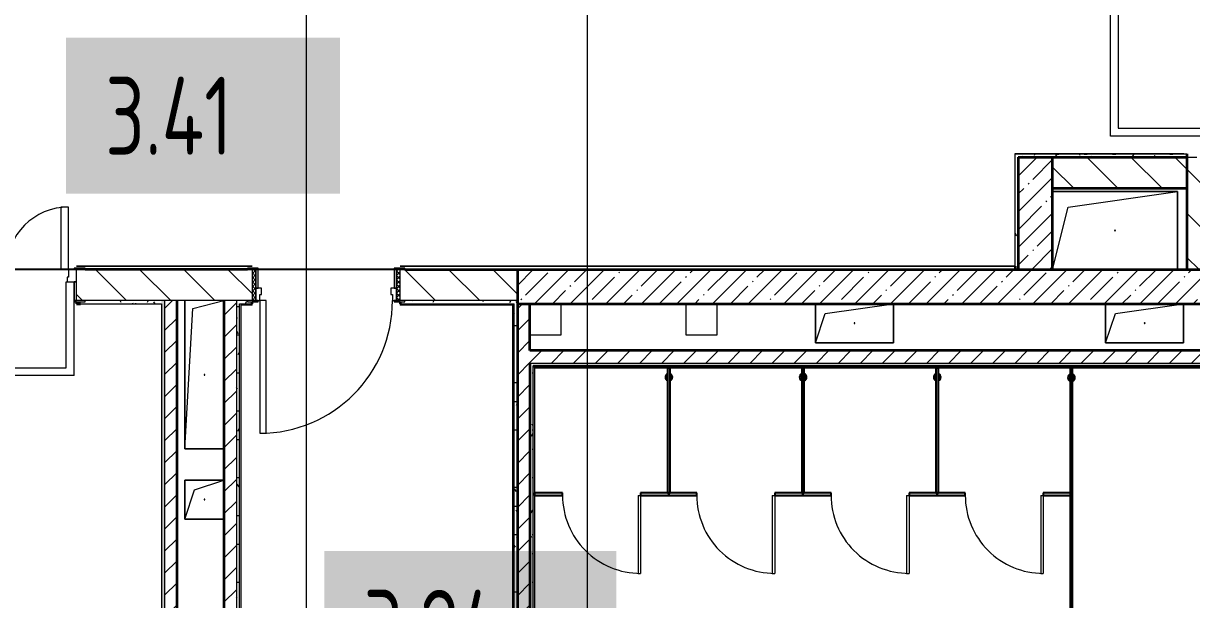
# Model space of a CAD drawing. Header units: millimetres. Extents: x 3914 to 443608, y -156176 to 78197.
# Drawn here: x 406465 to 413950, y -137493 to -133799 of the extents above; entities that cross this region are included whole.
import ezdxf

# ---------------------------------------------------------------- set-up
doc = ezdxf.new("R2010")
doc.units = ezdxf.units.MM
doc.linetypes.add('200_ШТРИХ__ш1_п0_6_', pattern=[160, 100, -60])
doc.layers.add('A-AREA-PATT-3', color=7, linetype='Continuous', lineweight=5, true_color=0xe6fae8, transparency=1)
for name, color, linetype, lineweight in [('A-DOOR-1', 7, 'Continuous', 5), ('A-DOOR-2', 7, '200_ШТРИХ__ш1_п0_6_', 5), ('A-DOOR-FRAM-2', 7, 'Continuous', 5), ('A-FLOR', 7, 'Continuous', 9), ('A-GENM', 7, 'Continuous', 9), ('A-GENM-1', 7, 'Continuous', 25), ('A-WALL', 7, 'Continuous', 5), ('A-WALL-1', 7, 'Continuous', 35), ('I-WALL', 7, 'Continuous', 5), ('Оси', 7, 'Continuous', 9)]:
    doc.layers.add(name, color=color, linetype=linetype, lineweight=lineweight)
doc.layers.add('A-DOOR-FRAM-1', color=7, linetype='Continuous', lineweight=5, true_color=0xc0c0c0)
doc.layers.add('A-WALL-FNSH-1', color=9, linetype='Continuous', lineweight=5, true_color=0x808080)
doc.styles.add('СПДС', font='ГОСТ тип А.ttf', dxfattribs={"width": 0.9})
pattern_1 = [(45, (315419.7, -145976.68), (-70.71068, 70.71068), [])]
pattern_2 = [(45, (315419.7, -145976.68), (-114.04925, 114.04925), []), (45, (315533.75, -145976.68), (-114.04925, 114.04925), [201.612, -40.322, 6.706, -33.617])]
pattern_3 = [(135, (315419.7, -145976.68), (-141.42136, -141.42136), [])]
pattern_4 = [(0, (315419.7, -145976.68), (243.84, 60.96), [20.117, -162.763, 20.117, -162.763, -975.36]), (0, (315419.7, -145976.68), (243.84, 60.96), [-365.76, 20.117, -345.643, 20.117, -162.763, -426.72]), (0, (315419.7, -145976.68), (243.84, 60.96), [-914.4, 20.117, -101.803, 20.117, -284.683]), (120, (315511.14, -145946.2), (-174.71291, 180.691634), [20.117, -162.763, 20.117, -162.763, -975.36]), (120, (315511.14, -145946.2), (-174.71291, 180.691634), [-365.76, 20.117, -345.643, 20.117, -162.763, -426.72]), (120, (315511.14, -145946.2), (-174.71291, 180.691634), [-914.4, 20.117, -101.803, 20.117, -284.683]), (240, (315541.62, -145824.28), (-69.12709, -241.651634), [20.117, -162.763, 20.117, -162.763, -975.36]), (240, (315541.62, -145824.28), (-69.12709, -241.651634), [-365.76, 20.117, -345.643, 20.117, -162.763, -426.72]), (240, (315541.62, -145824.28), (-69.12709, -241.651634), [-914.4, 20.117, -101.803, 20.117, -284.683])]

# ---------------------------------------------------------------- blocks, each defined once
blk = doc.blocks.new('GM_Отверстие прямоугольное _в плите_ - Отверстие-V558-Объем проектирования 3 этажа')
at = {"layer": 'A-GENM'}
for p, q in [((-250, -125), (-250, 125)), ((-250, 125), (-250, -125)), ((-187.5, 62.5), (250, 125)), ((250, 125), (250, -125)), ((250, -125), (250, 125)), ((-250, -125), (-187.5, 62.5)), ((250, -125), (-250, -125)), ((-250, -125), (250, -125))]:
    blk.add_line(p, q, dxfattribs=at)
for start, end in [(360, 180), (180, 360)]:
    blk.add_arc((0, 0), 2.5, start, end, dxfattribs=at)
blk = doc.blocks.new('GM_Отверстие прямоугольное _в плите_ - Отверстие-21992694-Объем проектирования 3 этажа')
at = {"layer": 'A-GENM'}
for p, q in [((-400, 250), (400, 250)), ((400, 250), (-400, 250)), ((-300, 150), (400, 250)), ((400, 250), (400, -250)), ((400, -250), (400, 250)), ((-400, -250), (-300, 150))]:
    blk.add_line(p, q, dxfattribs=at)
for start, end in [(360, 180), (180, 360)]:
    blk.add_arc((0, 0), 2.5, start, end, dxfattribs=at)
blk = doc.blocks.new('GM_Отверстие прямоугольное _в плите_ - Отверстие-21992459-Объем проектирования 3 этажа')
at = {"layer": 'A-GENM'}
for p, q in [((-125, -475), (-125, 475)), ((-125, 475), (-125, -475)), ((-75, 425), (125, 475)), ((-125, -475), (-75, 425)), ((125, -475), (-125, -475)), ((-125, -475), (125, -475))]:
    blk.add_line(p, q, dxfattribs=at)
for start, end in [(360, 180), (180, 360)]:
    blk.add_arc((0, 0), 2.5, start, end, dxfattribs=at)
blk = doc.blocks.new('GM_Отверстие прямоугольное _в плите_ - Отверстие-21605184-Объем проектирования 3 этажа')
at = {"layer": 'A-GENM'}
for p, q in [((-125, -125), (-125, 125)), ((-125, 125), (125, 125)), ((125, 125), (-125, 125)), ((-125, 125), (-125, -125)), ((-62.5, 62.5), (125, 125)), ((-125, -125), (-62.5, 62.5)), ((125, -125), (-125, -125)), ((-125, -125), (125, -125))]:
    blk.add_line(p, q, dxfattribs=at)
for start, end in [(360, 180), (180, 360)]:
    blk.add_arc((0, 0), 2.5, start, end, dxfattribs=at)
blk = doc.blocks.new('131_Сантехническая перегородка 7 - СП-1-30858579-Объем проектирования 3 этажа')
at = {"layer": 'A-GENM'}
blk.add_hatch(color=256, dxfattribs=at).paths.add_polyline_path([(2165.9, -8), (2165.9, 8), (-4.1, 8), (-4.1, -8), (1268, -8)])
at = {"layer": 'A-GENM', "flags": 128}
for points in [[(71.5, 8), (71.1, 8.5), (70.8, 9), (70.4, 9.5), (70, 9.9), (69.6, 10.4), (69.2, 10.8), (68.8, 11.2), (68.3, 11.6), (67.8, 12), (67.3, 12.3), (66.8, 12.7), (66.3, 13), (65.8, 13.3), (65.3, 13.6), (64.7, 13.8), (64.2, 14), (63.6, 14.3), (63, 14.4), (62.4, 14.6), (61.9, 14.7), (61.3, 14.9), (60.7, 14.9), (60.1, 15), (59.5, 15.1), (58.9, 15.1), (58.3, 15.1), (57.7, 15), (57.1, 15), (56.5, 14.9), (55.9, 14.8), (55.3, 14.7), (54.7, 14.5), (54.1, 14.4), (53.5, 14.2), (53, 13.9), (52.4, 13.7), (51.9, 13.4), (51.4, 13.2), (50.8, 12.9), (50.3, 12.5), (49.8, 12.2), (49.3, 11.8), (48.9, 11.4), (48.4, 11), (48, 10.6), (47.6, 10.2), (47.2, 9.7), (46.8, 9.3), (46.4, 8.8), (46.1, 8.3), (45.9, 8)], [(45.9, -8), (46.3, -8.5), (46.6, -9), (47, -9.5), (47.4, -9.9), (47.8, -10.4), (48.2, -10.8), (48.6, -11.2), (49.1, -11.6), (49.6, -12), (50, -12.3), (50.5, -12.7), (51.1, -13), (51.6, -13.3), (52.1, -13.6), (52.7, -13.8), (53.2, -14), (53.8, -14.3), (54.4, -14.4), (54.9, -14.6), (55.5, -14.7), (56.1, -14.9), (56.7, -14.9), (57.3, -15), (57.9, -15.1), (58.5, -15.1), (59.1, -15.1), (59.7, -15), (60.3, -15), (60.9, -14.9), (61.5, -14.8), (62.1, -14.7), (62.7, -14.5), (63.3, -14.4), (63.8, -14.2), (64.4, -13.9), (65, -13.7), (65.5, -13.4), (66, -13.2), (66.6, -12.9), (67.1, -12.5), (67.6, -12.2), (68, -11.8), (68.5, -11.4), (69, -11), (69.4, -10.6), (69.8, -10.2), (70.2, -9.7), (70.6, -9.3), (70.9, -8.8), (71.3, -8.3), (71.5, -8)]]:
    blk.add_lwpolyline(points, dxfattribs=at)
at = {"layer": 'A-GENM'}
for radius, start, end in [(24.6, 19.91127, 160.08873), (17.6, 28.97309, 151.02691), (15.1, 33.78108, 146.21892), (24.6, 199.91127, 340.08873), (17.6, 208.97309, 331.02691), (15.1, 213.78108, 326.21892)]:
    blk.add_arc((58.7, 0), radius, start, end, dxfattribs=at)
at = {"layer": 'A-GENM-1'}
for p, q in [((2165.9, 8), (-4.1, 8)), ((-4.1, 8), (-4.1, -8)), ((2165.9, -8), (2165.9, 8)), ((-4.1, -8), (2165.9, -8))]:
    blk.add_line(p, q, dxfattribs=at)
blk = doc.blocks.new('131_Сантехническая перегородка 6 - СП-1-30839354-Объем проектирования 3 этажа')
at = {"layer": 'A-GENM'}
blk.add_hatch(color=256, dxfattribs=at).paths.add_polyline_path([(800, -8), (800, 8), (0, 8), (0, -8), (217.8, -8)])
at = {"layer": 'A-GENM', "flags": 128}
for points in [[(71.5, 8), (71.1, 8.5), (70.8, 9), (70.4, 9.5), (70, 9.9), (69.6, 10.4), (69.2, 10.8), (68.8, 11.2), (68.3, 11.6), (67.8, 12), (67.3, 12.3), (66.8, 12.7), (66.3, 13), (65.8, 13.3), (65.3, 13.6), (64.7, 13.8), (64.2, 14), (63.6, 14.3), (63, 14.4), (62.4, 14.6), (61.9, 14.7), (61.3, 14.9), (60.7, 14.9), (60.1, 15), (59.5, 15.1), (58.9, 15.1), (58.3, 15.1), (57.7, 15), (57.1, 15), (56.5, 14.9), (55.9, 14.8), (55.3, 14.7), (54.7, 14.5), (54.1, 14.4), (53.5, 14.2), (53, 13.9), (52.4, 13.7), (51.9, 13.4), (51.4, 13.2), (50.8, 12.9), (50.3, 12.5), (49.8, 12.2), (49.3, 11.8), (48.9, 11.4), (48.4, 11), (48, 10.6), (47.6, 10.2), (47.2, 9.7), (46.8, 9.3), (46.4, 8.8), (46.1, 8.3), (45.9, 8)], [(45.9, -8), (46.3, -8.5), (46.6, -9), (47, -9.5), (47.4, -9.9), (47.8, -10.4), (48.2, -10.8), (48.6, -11.2), (49.1, -11.6), (49.6, -12), (50, -12.3), (50.5, -12.7), (51.1, -13), (51.6, -13.3), (52.1, -13.6), (52.7, -13.8), (53.2, -14), (53.8, -14.3), (54.4, -14.4), (54.9, -14.6), (55.5, -14.7), (56.1, -14.9), (56.7, -14.9), (57.3, -15), (57.9, -15.1), (58.5, -15.1), (59.1, -15.1), (59.7, -15), (60.3, -15), (60.9, -14.9), (61.5, -14.8), (62.1, -14.7), (62.7, -14.5), (63.3, -14.4), (63.8, -14.2), (64.4, -13.9), (65, -13.7), (65.5, -13.4), (66, -13.2), (66.6, -12.9), (67.1, -12.5), (67.6, -12.2), (68, -11.8), (68.5, -11.4), (69, -11), (69.4, -10.6), (69.8, -10.2), (70.2, -9.7), (70.6, -9.3), (70.9, -8.8), (71.3, -8.3), (71.5, -8)]]:
    blk.add_lwpolyline(points, dxfattribs=at)
at = {"layer": 'A-GENM'}
for radius, start, end in [(24.6, 19.91127, 160.08873), (17.6, 28.97309, 151.02691), (15.1, 33.78108, 146.21892), (24.6, 199.91127, 340.08873), (17.6, 208.97309, 331.02691), (15.1, 213.78108, 326.21892)]:
    blk.add_arc((58.7, 0), radius, start, end, dxfattribs=at)
at = {"layer": 'A-GENM-1'}
for p, q in [((800, 8), (0, 8)), ((0, 8), (0, -8)), ((800, -8), (800, 8)), ((0, -8), (800, -8))]:
    blk.add_line(p, q, dxfattribs=at)
blk = doc.blocks.new('131_Сантехническая перегородка_Дверь 5 - СД-1-30835617-Объем проектирования 3 этажа')
at = {"layer": 'A-GENM'}
for points in [[(70, 8), (70, -8), (250, -8), (250, 8), (76.9, 8)], [(762.7, 8), (750, 8), (750.2, -8), (928.5, -8), (928.5, 8), (828.4, 8)]]:
    blk.add_hatch(color=256, dxfattribs=at).paths.add_polyline_path(points)
at = {"layer": 'A-DOOR-1'}
for p, q in [((266, 508), (250, 508)), ((250, 8), (250, 508)), ((266, 8), (266, 508)), ((266, 8), (250, 8))]:
    blk.add_line(p, q, dxfattribs=at)
blk.add_arc((250, 8), 500, 360, 90, dxfattribs=at)
at = {"layer": 'A-GENM-1'}
for p, q in [((250, 8), (70, 8)), ((70, 8), (70, -8)), ((250, -8), (250, 8)), ((930, 8), (750, 8)), ((750, 8), (750, -8)), ((930, -8), (930, 8)), ((70, -8), (250, -8)), ((750, -8), (930, -8))]:
    blk.add_line(p, q, dxfattribs=at)
blk = doc.blocks.new('131_Сантехническая перегородка_Дверь 5 - СД-1-V698-Объем проектирования 3 этажа')
at = {"layer": 'A-GENM'}
for points in [[(250, 8), (70, 8), (70, -8), (250, -8)], [(920.9, 8), (750, 8), (750, -8), (930, -8), (930, 8)]]:
    blk.add_hatch(color=256, dxfattribs=at).paths.add_polyline_path(points)
at = {"layer": 'A-DOOR-1'}
for p, q in [((266, 508), (250, 508)), ((250, 8), (250, 508)), ((266, 8), (266, 508)), ((266, 8), (250, 8))]:
    blk.add_line(p, q, dxfattribs=at)
blk.add_arc((250, 8), 500, 360, 90, dxfattribs=at)
at = {"layer": 'A-GENM-1'}
for p, q in [((250, 8), (70, 8)), ((70, 8), (70, -8)), ((250, -8), (250, 8)), ((930, 8), (750, 8)), ((750, 8), (750, -8)), ((930, -8), (930, 8)), ((70, -8), (250, -8)), ((750, -8), (930, -8))]:
    blk.add_line(p, q, dxfattribs=at)
blk = doc.blocks.new('131_Сантехническая перегородка_Дверь 5 - СД-1-V699-Объем проектирования 3 этажа')
at = {"layer": 'A-GENM'}
for points in [[(78, 8), (78, -8), (250, -8), (250, 8)], [(750, 8), (750, -8), (930, -8), (930, 8), (921.6, 8)]]:
    blk.add_hatch(color=256, dxfattribs=at).paths.add_polyline_path(points)
at = {"layer": 'A-DOOR-1'}
for p, q in [((266, 508), (250, 508)), ((250, 8), (250, 508)), ((266, 8), (266, 508)), ((266, 8), (250, 8))]:
    blk.add_line(p, q, dxfattribs=at)
blk.add_arc((250, 8), 500, 360, 90, dxfattribs=at)
at = {"layer": 'A-GENM-1'}
for p, q in [((250, 8), (70, 8)), ((70, 8), (70, -8)), ((250, -8), (250, 8)), ((930, 8), (750, 8)), ((750, 8), (750, -8)), ((930, -8), (930, 8)), ((70, -8), (250, -8)), ((750, -8), (930, -8))]:
    blk.add_line(p, q, dxfattribs=at)

msp = doc.modelspace()

# ---------------------------------------------------------------- hatches: boundary and pattern name
at = {"layer": 'A-AREA-PATT-3'}
h = msp.add_hatch(color=256, dxfattribs=at)
h.paths.add_polyline_path([(409600.7, -139252.2), (409605.2, -139252.2), (409605.2, -135601.2), (408879.7, -135601.2), (408879.7, -135605.7), (409600.7, -135605.7), (409600.7, -139247.7), (408829.7, -139247.7), (408830, -139252.2), (409219.7, -139252.2)])
h.paths.add_polyline_path([(407869.2, -139252.2), (407879.7, -139252.2), (407879.6, -139247.7), (407858.7, -139247.7), (407858.7, -135605.7), (407929.7, -135605.7), (407929.6, -135601.2), (407854.2, -135601.2), (407854.2, -139252.2), (407858.7, -139252.2)])
h = msp.add_hatch(color=256, dxfattribs=at)
h.paths.add_polyline_path([(410122.7, -139126.7), (410139.7, -139126.7), (410139.7, -138926.7), (409970.7, -138926.7), (409970.7, -139126.7)])
h.paths.add_polyline_path([(413187.2, -136092.5), (413193.7, -136090.4), (413202.6, -136078.1), (413200.4, -136059.8), (413191.6, -136049.9), (413187.2, -136050.5), (413187.2, -136058.7), (413190.6, -136061.7), (413194.3, -136070.5), (413187.2, -136090.4)])
h.paths.add_polyline_path([(413171.2, -136092.5), (413171.2, -136082.2), (413167.8, -136079.2), (413164.1, -136070.5), (413171.2, -136048.4), (413164.7, -136050.5), (413155.8, -136062.8), (413158, -136081.1), (413166.8, -136091)])
h.paths.add_polyline_path([(414927.7, -136092.5), (414934.2, -136090.4), (414943.1, -136078.1), (414940.9, -136059.8), (414932.1, -136049.9), (414927.7, -136050.5), (414927.7, -136058.7), (414931.1, -136061.7), (414934.8, -136070.5), (414927.7, -136090.4)])
h.paths.add_polyline_path([(414911.7, -136092.5), (414911.7, -136082.2), (414908.3, -136079.2), (414904.6, -136070.5), (414911.7, -136048.4), (414905.2, -136050.5), (414896.3, -136062.8), (414898.5, -136081.1), (414907.3, -136091)])
h.paths.add_polyline_path([(410608.3, -136089.4), (410614.8, -136087.3), (410623.7, -136075), (410621.5, -136056.7), (410612.8, -136046.8), (410608.3, -136047.5), (410608.3, -136055.6), (410611.8, -136058.6), (410615.4, -136067.4), (410608.3, -136087.3)])
h.paths.add_polyline_path([(411452, -136089.4), (411452, -136079.1), (411449.3, -136078), (411444.9, -136067.4), (411452, -136045.4), (411445.5, -136047.5), (411436.5, -136059.8), (411438.8, -136078), (411447.5, -136087.9)])
h.paths.add_polyline_path([(410592.3, -136089.4), (410592.3, -136079.1), (410589.7, -136078), (410585.3, -136067.4), (410592.3, -136045.4), (410585.9, -136047.5), (410576.9, -136059.8), (410579.1, -136078), (410587.9, -136087.9)])
h.paths.add_polyline_path([(412311.6, -136089.4), (412311.6, -136079.1), (412308.9, -136078), (412304.5, -136067.4), (412311.6, -136045.4), (412305.1, -136047.5), (412296.2, -136059.8), (412298.4, -136078), (412307.2, -136087.9)])
h.paths.add_polyline_path([(412327.6, -136089.4), (412334, -136087.3), (412343, -136075), (412340.8, -136056.7), (412332, -136046.8), (412327.6, -136047.5), (412327.6, -136055.6), (412331, -136058.6), (412334.6, -136067.4), (412327.6, -136087.3)])
h.paths.add_polyline_path([(411468, -136089.4), (411474.4, -136087.3), (411483.4, -136075), (411481.1, -136056.7), (411472.4, -136046.8), (411468, -136047.5), (411468, -136055.6), (411471.4, -136058.6), (411475, -136067.4), (411468, -136087.3)])
at = {"layer": 'A-DOOR-2'}
h = msp.add_hatch(dxfattribs=at)
h.set_pattern_fill('FP_33', color=256, angle=180, style=0, pattern_type=2)
h.set_pattern_definition([(315, (406590.79, -135641.364), (14.14214, 14.14214), []), (45, (406590.79, -135641.364), (-14.14214, 14.14214), [])])
h.paths.add_polyline_path([(407954.7, -135576.7), (407954.7, -135376.7), (407929.7, -135376.7), (407929.7, -135576.7)])
at = {"layer": 'A-DOOR-FRAM-2'}
h = msp.add_hatch(dxfattribs=at)
h.set_pattern_fill('FP_34', color=256, angle=180, style=0, pattern_type=2)
h.set_pattern_definition([(225, (408713.584, -135641.364), (14.1421, -14.1421), []), (315, (408713.584, -135641.364), (14.1421, 14.1421), [])])
h.paths.add_polyline_path([(408854.7, -135576.7), (408879.7, -135576.7), (408879.7, -135376.7), (408854.7, -135376.7), (408854.7, -135571.4)])
at = {"layer": 'I-WALL'}
h = msp.add_hatch(dxfattribs=at)
h.set_pattern_fill('FP_23', color=256, style=0, pattern_type=2)
h.set_pattern_definition(pattern_3)
h.paths.add_polyline_path([(414119.7, -135376.7), (414119.7, -134656.7), (413919.7, -134656.7), (413919.7, -135376.7), (414037.6, -135376.7)])
h.paths.add_polyline_path([(414116.3, -132756.7), (414119.7, -132756.7), (414119.7, -132576.7), (413919.7, -132576.7), (413919.7, -132756.7), (414037.6, -132756.7)])
h = msp.add_hatch(dxfattribs=at)
h.set_pattern_fill('FP_191', color=256, style=0, pattern_type=2)
h.set_pattern_definition(pattern_4)
h.paths.add_polyline_path([(413899.7, -134656.7), (413919.7, -134656.7), (413919.7, -134636.7), (412818.7, -134638), (412818.7, -134656.7), (413899.2, -134656.7)])
h = msp.add_hatch(dxfattribs=at)
h.set_pattern_fill('FP_191', color=256, style=0, pattern_type=2)
h.set_pattern_definition(pattern_4)
h.paths.add_polyline_path([(412838.7, -135376.7), (412838.7, -134656.7), (412818.7, -134657.1), (412818.7, -135355.7)])
h.paths.add_polyline_path([(412838.7, -135376.7), (412818.7, -135357.6), (412818.7, -135376.7)])
h = msp.add_hatch(dxfattribs=at)
h.set_pattern_fill('FP_1', color=256, style=0, pattern_type=2)
h.set_pattern_definition(pattern_2)
h.paths.add_polyline_path([(412949.9, -135376.7), (413058.7, -135376.7), (413058.7, -134656.7), (412838.7, -134656.7), (412838.7, -135376.7)])
h = msp.add_hatch(dxfattribs=at)
h.set_pattern_fill('FP_23', color=256, style=0, pattern_type=2)
h.set_pattern_definition(pattern_3)
h.paths.add_polyline_path([(413058.7, -134856.7), (413919.7, -134856.7), (413919.7, -134656.7), (413058.7, -134656.7)])
h = msp.add_hatch(dxfattribs=at)
h.set_pattern_fill('FP_23', color=256, style=0, pattern_type=2)
h.set_pattern_definition(pattern_3)
h.paths.add_polyline_path([(422529.7, -135576.7), (422549.7, -135576.7), (422549.7, -135376.7), (420514.7, -135376.7), (420514.7, -135576.7), (421652.1, -135576.7)])
h.paths.add_polyline_path([(419034.7, -135576.7), (419064.7, -135576.7), (419064.7, -135376.7), (417029.7, -135376.7), (417029.7, -135576.7), (417301, -135576.7)])
h.paths.add_polyline_path([(409629.7, -135576.7), (409629.7, -135376.7), (408879.7, -135376.7), (408879.7, -135576.7), (409609.7, -135576.7)])
h.paths.add_polyline_path([(405380.3, -135576.7), (405404.7, -135576.7), (405404.7, -135376.7), (405029.7, -135376.7), (405029.7, -135576.7), (405379.7, -135576.7)])
h.paths.add_polyline_path([(407499.7, -135576.7), (407929.7, -135576.7), (407929.7, -135376.7), (406804.7, -135376.7), (406804.7, -135576.7), (407449.7, -135576.7)])
h = msp.add_hatch(dxfattribs=at)
h.set_pattern_fill('FP_1', color=256, style=0, pattern_type=2)
h.set_pattern_definition(pattern_2)
h.paths.add_polyline_path([(410709.7, -135596.7), (417029.7, -135596.7), (417029.7, -135376.7), (409629.7, -135376.7), (409629.7, -135596.7), (410230.4, -135596.7)])
h = msp.add_hatch(dxfattribs=at)
h.set_pattern_fill('FP_191', color=256, style=0, pattern_type=2)
h.set_pattern_definition(pattern_4)
h.paths.add_polyline_path([(405163.3, -135596.7), (405404.7, -135596.7), (405404.7, -135584.7), (405349.7, -135584.7), (405349.7, -135576.7), (405049.7, -135576.7), (405049.7, -135596.7)])
h.paths.add_polyline_path([(406804.7, -135596.7), (407349.7, -135596.7), (407349.7, -135576.7), (406859.7, -135576.7), (406859.7, -135584.7), (406804.7, -135584.7)])
h = msp.add_hatch(dxfattribs=at)
h.set_pattern_fill('FP_191', color=256, style=0, pattern_type=2)
h.set_pattern_definition(pattern_4)
h.paths.add_polyline_path([(407369.7, -145876.7), (407369.7, -142276.7), (407361.7, -142276.7), (407361.7, -142221.7), (407349.7, -142221.7), (407349.7, -145876.7)])
h.paths.add_polyline_path([(407351.8, -140821.7), (407361.7, -140821.7), (407361.7, -140766.7), (407369.7, -140766.7), (407369.7, -135576.7), (407349.7, -135597.7), (407349.7, -140821.7)])
h.paths.add_polyline_path([(407349.7, -135596.7), (407369.7, -135576.7), (407349.7, -135576.7), (407349.7, -135584.9)])
h = msp.add_hatch(dxfattribs=at)
h.set_pattern_fill('FP_22', color=256, style=0, pattern_type=2)
h.set_pattern_definition(pattern_1)
h.paths.add_polyline_path([(407449.7, -145876.7), (407449.7, -142221.7), (407369.7, -142221.7), (407369.7, -145876.7)])
h.paths.add_polyline_path([(407369.7, -140821.7), (407449.7, -140821.7), (407449.7, -135576.7), (407369.7, -135576.7), (407369.7, -140796.7)])
h = msp.add_hatch(dxfattribs=at)
h.set_pattern_fill('FP_22', color=256, style=0, pattern_type=2)
h.set_pattern_definition(pattern_1)
h.paths.add_polyline_path([(407749.7, -139276.7), (407829.7, -139276.7), (407829.7, -135576.7), (407749.7, -135576.7), (407749.7, -139014.5)])
h = msp.add_hatch(dxfattribs=at)
h.set_pattern_fill('FP_191', color=256, style=0, pattern_type=2)
h.set_pattern_definition(pattern_4)
h.paths.add_polyline_path([(407849.7, -139256.7), (407849.5, -135576.7), (407829.7, -135576.7), (407829.7, -139256.7)])
h = msp.add_hatch(dxfattribs=at)
h.set_pattern_fill('FP_191', color=256, style=0, pattern_type=2)
h.set_pattern_definition(pattern_4)
h.paths.add_polyline_path([(407849.8, -135576.7), (407849.7, -135576.7), (407849.7, -135596.7)])
h.paths.add_polyline_path([(407858.7, -135596.7), (407929.7, -135596.7), (407929.7, -135584.7), (407899.7, -135584.2), (407899.7, -135576.7), (407849.8, -135576.7), (407849.7, -135596.7)])
h.paths.add_polyline_path([(408879.7, -135596.7), (409609.7, -135596.7), (409609.7, -135576.7), (408909.7, -135576.7), (408909.7, -135584.7), (408879.7, -135584.7)])
h = msp.add_hatch(dxfattribs=at)
h.set_pattern_fill('FP_191', color=256, style=0, pattern_type=2)
h.set_pattern_definition(pattern_4)
h.paths.add_polyline_path([(409629.7, -139276.7), (409629.7, -135576.7), (409609.7, -135576.7), (409610.7, -139276.7)])
h = msp.add_hatch(dxfattribs=at)
h.set_pattern_fill('FP_22', color=256, style=0, pattern_type=2)
h.set_pattern_definition(pattern_1)
h.paths.add_polyline_path([(409686.5, -140576.7), (409709.7, -140576.7), (409709.7, -135596.7), (409629.7, -135596.7), (409629.7, -140576.7)])
h = msp.add_hatch(dxfattribs=at)
h.set_pattern_fill('FP_22', color=256, style=0, pattern_type=2)
h.set_pattern_definition(pattern_1)
h.paths.add_polyline_path([(411318.2, -135976.7), (416499.7, -135976.7), (416499.7, -135896.7), (409709.7, -135896.7), (409709.7, -135976.7), (410909.7, -135976.7)])
h = msp.add_hatch(dxfattribs=at)
h.set_pattern_fill('FP_191', color=256, style=0, pattern_type=2)
h.set_pattern_definition(pattern_4)
h.paths.add_polyline_path([(409729.7, -137916.7), (409729.7, -135976.7), (409709.7, -135976.7), (409709.7, -137916.7)])
h = msp.add_hatch(dxfattribs=at)
h.set_pattern_fill('FP_191', color=256, style=0, pattern_type=2)
h.set_pattern_definition(pattern_4)
h.paths.add_polyline_path([(411318.2, -135996.7), (416479.7, -135996.7), (416479.7, -135976.7), (409729.7, -135976.7), (409729.7, -135996.7), (410909.7, -135996.7)])
for points in [[(415125.4, -136007.7), (416479.7, -136007.7), (416479.7, -135996.7), (409729.7, -135996.7), (409729.7, -136007.7), (414853.5, -136007.7)], [(409740.7, -137896.7), (409740.7, -136007.7), (409729.7, -136007.7), (409729.7, -137896.7)]]:
    msp.add_hatch(color=256, dxfattribs=at).paths.add_polyline_path(points)

# ---------------------------------------------------------------- linework, layer by layer
msp.add_lwpolyline([(440249.7, -135376.7), (400389.7, -135376.7), (400389.7, -132576.7), (440249.7, -132576.7)], close=True)
at = {"layer": 'A-DOOR-1'}
for p, q in [((406754.7, -134976.7), (406704.7, -134976.7)), ((406704.7, -134976.7), (406704.7, -135376.7)), ((406754.7, -135376.7), (406754.7, -134976.7)), ((406704.7, -135376.7), (406754.7, -135376.7)), ((408019.7, -135576.7), (407979.7, -135576.7)), ((407979.7, -135576.7), (407979.7, -136426.7)), ((408019.7, -136426.7), (408019.7, -135576.7)), ((407979.7, -136426.7), (408019.7, -136426.7))]:
    msp.add_line(p, q, dxfattribs=at)
for centre, radius, start, end in [((406754.7, -135376.7), 400, 90, 180), ((407979.7, -135576.7), 850, 270, 0)]:
    msp.add_arc(centre, radius, start, end, dxfattribs=at)
at = {"layer": 'A-DOOR-FRAM-1'}
for p, q in [((406754.7, -135376.7), (406754.7, -135426.7)), ((406804.7, -135376.7), (406754.7, -135376.7)), ((406859.7, -135368.7), (406789.7, -135368.7)), ((406789.7, -135368.7), (406789.7, -135376.7)), ((406789.7, -135376.7), (406859.7, -135376.7)), ((406804.7, -135456.7), (406804.7, -135376.7)), ((406859.7, -135376.7), (406859.7, -135368.7)), ((407969.7, -135368.7), (407899.7, -135368.7)), ((407899.7, -135368.7), (407899.7, -135376.7)), ((407899.7, -135376.7), (407969.7, -135376.7)), ((407954.7, -135376.7), (407929.7, -135376.7)), ((407929.7, -135376.7), (407929.7, -135576.7)), ((407954.7, -135576.7), (407954.7, -135376.7)), ((407969.7, -135376.7), (407954.7, -135376.7)), ((407954.7, -135376.7), (407954.7, -135496.7)), ((407969.7, -135376.7), (407969.7, -135368.7)), ((407969.7, -135496.7), (407969.7, -135376.7)), ((408839.7, -135368.7), (408839.7, -135376.7)), ((408909.7, -135368.7), (408839.7, -135368.7)), ((408839.7, -135376.7), (408839.7, -135496.7)), ((408854.7, -135376.7), (408839.7, -135376.7)), ((408839.7, -135376.7), (408909.7, -135376.7)), ((408854.7, -135376.7), (408854.7, -135576.7)), ((408879.7, -135376.7), (408854.7, -135376.7)), ((408854.7, -135496.7), (408854.7, -135376.7)), ((408879.7, -135576.7), (408879.7, -135376.7)), ((408909.7, -135376.7), (408909.7, -135368.7)), ((406754.7, -135426.7), (406744.7, -135426.7)), ((406744.7, -135426.7), (406744.7, -135456.7)), ((406744.7, -135456.7), (406804.7, -135456.7)), ((406804.7, -135456.7), (406789.7, -135456.7)), ((406789.7, -135456.7), (406789.7, -135576.7)), ((406804.7, -135576.7), (406804.7, -135456.7)), ((407989.7, -135496.7), (407954.7, -135496.7)), ((407954.7, -135496.7), (407954.7, -135576.7)), ((407954.7, -135496.7), (407969.7, -135496.7)), ((407979.7, -135576.7), (407979.7, -135536.7)), ((407979.7, -135536.7), (407989.7, -135536.7)), ((407989.7, -135536.7), (407989.7, -135496.7)), ((408854.7, -135496.7), (408819.7, -135496.7)), ((408819.7, -135496.7), (408819.7, -135536.7)), ((408819.7, -135536.7), (408829.7, -135536.7)), ((408829.7, -135536.7), (408829.7, -135576.7)), ((408839.7, -135496.7), (408854.7, -135496.7)), ((408854.7, -135576.7), (408854.7, -135496.7)), ((406789.7, -135576.7), (406804.7, -135576.7)), ((406859.7, -135576.7), (406789.7, -135576.7)), ((406789.7, -135576.7), (406789.7, -135584.7)), ((406789.7, -135584.7), (406859.7, -135584.7)), ((406859.7, -135584.7), (406859.7, -135576.7)), ((407969.7, -135576.7), (407899.7, -135576.7)), ((407899.7, -135576.7), (407899.7, -135584.7)), ((407899.7, -135584.7), (407969.7, -135584.7)), ((407929.7, -135576.7), (407954.7, -135576.7)), ((407969.7, -135575.7), (407954.7, -135575.7)), ((407954.7, -135575.7), (407954.7, -135576.7)), ((407954.7, -135576.7), (407979.7, -135576.7)), ((407954.7, -135576.7), (407969.7, -135576.7)), ((407969.7, -135576.7), (407969.7, -135575.7)), ((407969.7, -135584.7), (407969.7, -135576.7)), ((408829.7, -135576.7), (408854.7, -135576.7)), ((408839.7, -135575.7), (408839.7, -135576.7)), ((408854.7, -135575.7), (408839.7, -135575.7)), ((408839.7, -135576.7), (408854.7, -135576.7)), ((408839.7, -135576.7), (408839.7, -135584.7)), ((408909.7, -135576.7), (408839.7, -135576.7)), ((408839.7, -135584.7), (408909.7, -135584.7)), ((408854.7, -135576.7), (408854.7, -135575.7)), ((408854.7, -135576.7), (408879.7, -135576.7)), ((408909.7, -135584.7), (408909.7, -135576.7))]:
    msp.add_line(p, q, dxfattribs=at)
at = {"layer": 'A-FLOR'}
for p, q in [((413429.7, -134521.7), (413429.7, -132846.7)), ((413479.7, -132896.7), (413479.7, -134471.7)), ((413479.7, -134471.7), (414095.7, -134471.7)), ((414095.7, -134521.7), (413429.7, -134521.7)), ((413919.7, -134656.7), (413982.7, -134656.7)), ((406704.7, -135376.7), (405504.7, -135376.7)), ((405504.7, -135376.7), (406704.7, -135376.7)), ((407899.7, -135376.7), (406859.7, -135376.7)), ((408839.7, -135376.7), (407969.7, -135376.7)), ((407969.7, -135376.7), (408839.7, -135376.7)), ((412818.7, -135376.7), (408909.7, -135376.7)), ((406739.7, -136006.7), (406739.7, -135456.7)), ((406739.7, -135456.7), (406789.7, -135456.7)), ((406789.7, -136056.7), (406789.7, -135456.7)), ((406829.7, -135596.7), (407349.7, -135596.7)), ((407349.7, -135597.7), (407349.7, -140871.7)), ((409909.7, -135796.7), (409909.7, -135596.7)), ((410709.7, -135596.7), (410709.7, -135796.7)), ((410909.7, -135796.7), (410909.7, -135596.7)), ((409709.7, -135796.7), (409909.7, -135796.7)), ((410709.7, -135796.7), (410909.7, -135796.7)), ((406789.7, -136056.7), (405419.7, -136056.7)), ((405469.7, -136006.7), (406739.7, -136006.7)), ((409740.7, -136808.7), (409740.7, -136007.7)), ((409740.7, -136007.7), (413171.2, -136007.7)), ((413187.2, -136007.7), (414911.7, -136007.7)), ((409740.7, -137885.7), (409740.7, -136824.7))]:
    msp.add_line(p, q, dxfattribs=at)
at = {"layer": 'A-WALL'}
for p, q in [((412818.7, -134636.7), (413919.7, -134636.7)), ((407349.7, -135576.7), (406859.7, -135576.7)), ((407899.7, -135576.7), (407349.7, -135576.7)), ((407349.7, -135596.7), (407349.7, -135597.7)), ((407369.7, -135576.7), (407369.7, -140766.7)), ((407829.7, -135576.7), (407829.7, -139276.7)), ((409629.7, -135576.7), (408909.7, -135576.7)), ((409709.7, -135976.7), (416499.7, -135976.7)), ((409729.7, -135996.7), (409729.7, -137896.7))]:
    msp.add_line(p, q, dxfattribs=at)
at = {"layer": 'A-WALL-1'}
for p, q in [((413919.7, -134636.7), (413919.7, -135376.7)), ((412838.7, -134656.7), (412838.7, -135376.7)), ((412838.7, -134656.7), (413919.7, -134656.7)), ((413058.7, -135376.7), (413058.7, -134656.7)), ((413058.7, -134856.7), (413919.7, -134856.7)), ((407899.7, -135376.7), (406859.7, -135376.7)), ((408909.7, -135376.7), (417301, -135376.7)), ((409629.7, -135376.7), (409629.7, -139276.7)), ((412818.7, -135355.7), (412818.7, -135376.7)), ((406804.7, -135584.7), (406804.7, -135596.7)), ((406804.7, -135596.7), (406829.7, -135596.7)), ((407449.7, -139276.7), (407449.7, -135576.7)), ((407749.7, -135576.7), (407749.7, -139276.7)), ((407929.7, -135596.7), (407929.7, -135584.7)), ((408879.7, -135584.7), (408879.7, -135596.7)), ((409629.7, -135596.7), (417029.7, -135596.7)), ((409709.7, -135896.7), (409709.7, -135596.7)), ((416499.7, -135896.7), (409709.7, -135896.7)), ((409709.7, -135976.7), (409709.7, -140576.7)), ((409729.7, -135996.7), (416479.7, -135996.7))]:
    msp.add_line(p, q, dxfattribs=at)
at = {"layer": 'A-WALL-FNSH-1'}
for p, q in [((412817.7, -134635.7), (412817.7, -135355.7)), ((413899.7, -134635.7), (412817.7, -134635.7)), ((412818.7, -135355.7), (412818.7, -134636.7)), ((413899.7, -134636.7), (413899.7, -134635.7)), ((407929.7, -135355.7), (406804.7, -135355.7)), ((406804.7, -135355.7), (406804.7, -135356.7)), ((406804.7, -135356.7), (407929.7, -135356.7)), ((407929.7, -135356.7), (407929.7, -135355.7)), ((412817.7, -135355.7), (408879.7, -135355.7)), ((408879.7, -135355.7), (408879.7, -135356.7)), ((408879.7, -135356.7), (412818.7, -135356.7)), ((410984.5, -135354.7), (410984.5, -135355.7)), ((412627.5, -135354.7), (410984.5, -135354.7)), ((410984.5, -135355.7), (412222.3, -135355.7)), ((411413.7, -135355.7), (411413.7, -135354.7)), ((412627.5, -135355.7), (412627.5, -135354.7)), ((406804.7, -135596.7), (406804.7, -135597.7)), ((406804.7, -135597.7), (407348.7, -135597.7)), ((407348.7, -135597.7), (407348.7, -140821.7)), ((413171.2, -136007.7), (416479.7, -136007.7)), ((409740.7, -136824.7), (409740.7, -136808.7))]:
    msp.add_line(p, q, dxfattribs=at)
at = {"layer": 'I-WALL'}
for p, q in [((410978.7, -135354.7), (410978.7, -135355.7)), ((411822.3, -135354.7), (411822.3, -135355.7)), ((411822.5, -135354.7), (411822.5, -135355.7)), ((411888.9, -135354.7), (411888.9, -135355.7)), ((412222.3, -135354.7), (412222.3, -135355.7)), ((412222.3, -135355.7), (412627.5, -135355.7)), ((407849.7, -139256.7), (407849.7, -135596.7)), ((407849.7, -135596.7), (407929.7, -135596.7)), ((407858.7, -135605.7), (407858.7, -139247.7)), ((407929.7, -135605.7), (407858.7, -135605.7)), ((407929.7, -135605.7), (407929.7, -135596.7)), ((408879.7, -135596.7), (409609.7, -135596.7)), ((408879.7, -135596.7), (408879.7, -135605.7)), ((409609.7, -135605.7), (408879.7, -135605.7)), ((409600.7, -139256.2), (409600.7, -135597.2)), ((409600.7, -135597.2), (409609.7, -135597.2)), ((409609.7, -139256.7), (409609.7, -135596.7))]:
    msp.add_line(p, q, dxfattribs=at)
at = {"layer": 'Оси'}
for points in [[(408279.7, -147882.9), (408279.7, -142882.9), (408279.7, -129061.6), (408279.7, -124061.6)], [(410079.7, -147882.9), (410079.7, -142882.9), (410079.7, -129061.6), (410079.7, -124061.6)]]:
    msp.add_lwpolyline(points, dxfattribs=at)

# ---------------------------------------------------------------- block references
at = {"layer": 'A-GENM'}
for name, p in [('GM_Отверстие прямоугольное _в плите_ - Отверстие-21992694-Объем проектирования 3 этажа', (413458.7, -135126.7)), ('GM_Отверстие прямоугольное _в плите_ - Отверстие-21992459-Объем проектирования 3 этажа', (407624.7, -136051.7)), ('GM_Отверстие прямоугольное _в плите_ - Отверстие-V558-Объем проектирования 3 этажа', (411789.7, -135721.7)), ('GM_Отверстие прямоугольное _в плите_ - Отверстие-V558-Объем проектирования 3 этажа', (413648.6, -135721.7)), ('GM_Отверстие прямоугольное _в плите_ - Отверстие-21605184-Объем проектирования 3 этажа', (407624.7, -136851.7))]:
    msp.add_blockref(name, p, dxfattribs=at)
for name, p, rotation in [('131_Сантехническая перегородка 6 - СП-1-30839354-Объем проектирования 3 этажа', (410600.3, -136008.7), 270.0000000000007), ('131_Сантехническая перегородка 6 - СП-1-30839354-Объем проектирования 3 этажа', (411460, -136008.7), 270.0000000000007), ('131_Сантехническая перегородка 6 - СП-1-30839354-Объем проектирования 3 этажа', (412319.6, -136008.7), 270.0000000000007), ('131_Сантехническая перегородка 7 - СП-1-30858579-Объем проектирования 3 этажа', (413179.2, -136011.8), 269.9999999999999), ('131_Сантехническая перегородка_Дверь 5 - СД-1-30835617-Объем проектирования 3 этажа', (410669.2, -136816.7), 180), ('131_Сантехническая перегородка_Дверь 5 - СД-1-V698-Объем проектирования 3 этажа', (411529.2, -136816.7), 180), ('131_Сантехническая перегородка_Дверь 5 - СД-1-V698-Объем проектирования 3 этажа', (412389.2, -136816.7), 180), ('131_Сантехническая перегородка_Дверь 5 - СД-1-V699-Объем проектирования 3 этажа', (413249.2, -136816.7), 180)]:
    msp.add_blockref(name, p, dxfattribs=dict(at, rotation=rotation))

# ---------------------------------------------------------------- texts
at = {"char_height": 500, "attachment_point": 1, "style": 'СПДС', "bg_fill": 1, "box_fill_scale": 1.5, "bg_fill_color": 7, "bg_fill_true_color": 16777215, "bg_fill_transparency": 0}
for s, insert, width in [('3.41', (406988.7, -134141.9), 1255.443), ('3.24', (408642.7, -137430.6), 1370.886)]:
    msp.add_mtext(s, dxfattribs=dict(at, insert=insert, width=width))

doc.saveas('drawing.dxf')
